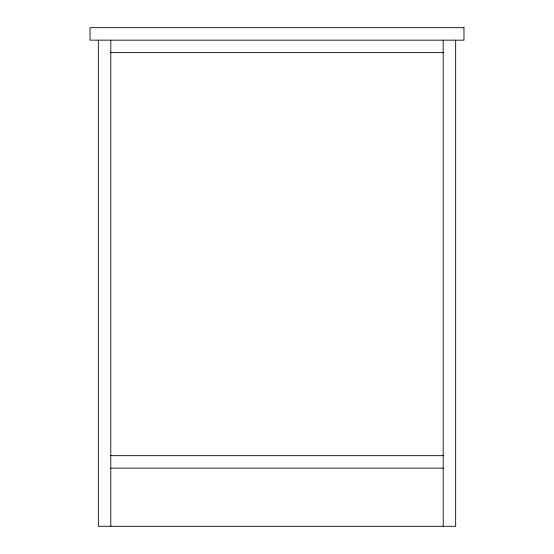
<?xml version="1.0" encoding="UTF-8"?>
<svg xmlns="http://www.w3.org/2000/svg" width="554" height="554" viewBox="0 0 554 554"><rect width="100%" height="100%" fill="white"/><g stroke="black" fill="none" stroke-linecap="round" stroke-linejoin="round"><path stroke-width="0.83" d="M110.8 52.63L443.2 52.63M110.8 455.665L443.2 455.665M110.8 468.13L443.2 468.13M455.665 40.165L455.665 526.3L98.335 526.3L98.335 40.165M443.2 40.165L443.2 526.3M110.8 40.165L110.8 526.3M463.975 27.7L90.025 27.7L90.025 40.165L463.975 40.165L463.975 27.7"/></g></svg>
